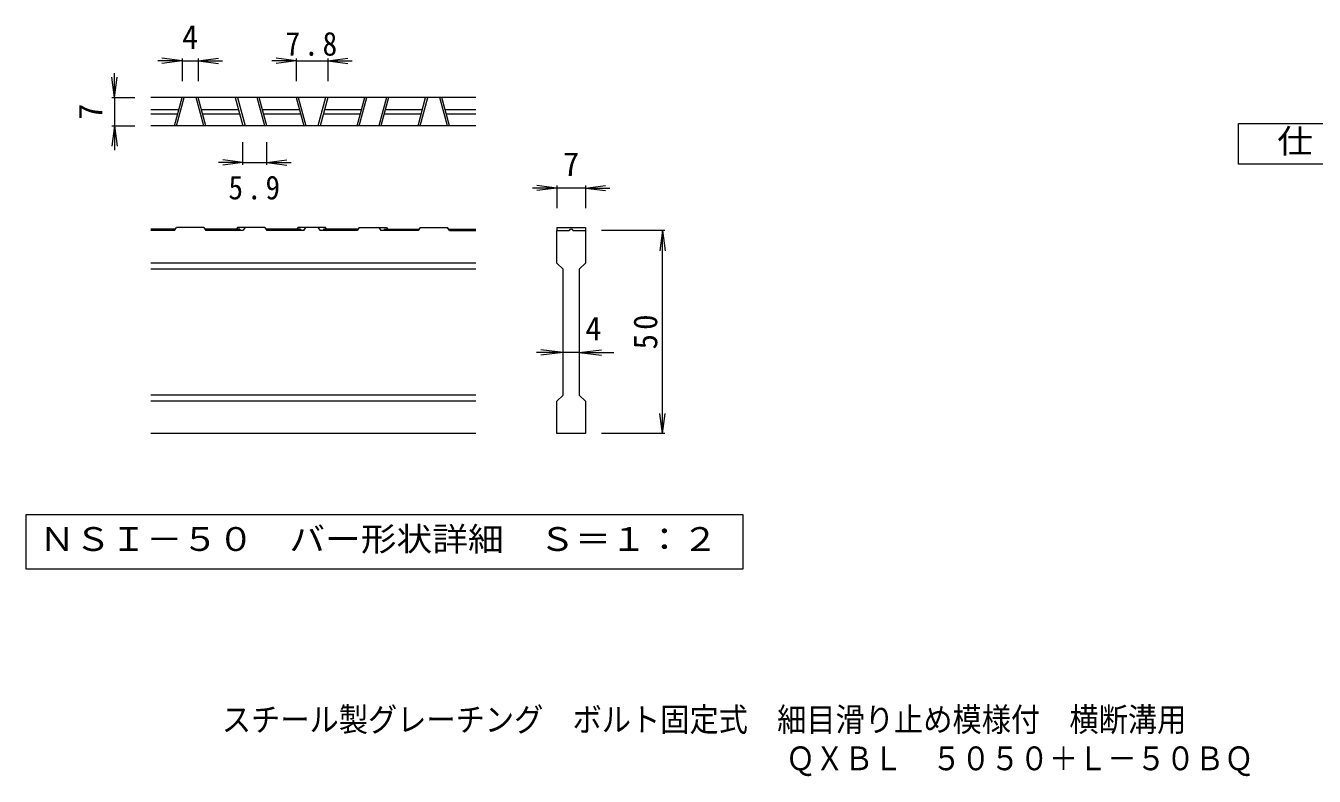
# Model space of a CAD drawing. Units: millimetres on the paper, enlarged 5 times, with parts at other scales. Extents: x -900 to 863, y -688 to 666.
# Drawn here: x -552 to 241, y -688 to -226 of the extents above; entities that cross this region are included whole.
import ezdxf
from ezdxf.enums import TextEntityAlignment as Align

# ---------------------------------------------------------------- set-up
doc = ezdxf.new("R2010")
doc.units = ezdxf.units.MM
doc.header["$LTSCALE"] = 5
for name, color, linetype, lineweight in [('D-0', 7, 'Continuous', 9), ('D-2', 3, 'Continuous', 9), ('D-4', 7, 'Continuous', 9), ('F-4_F-4ﾚｲﾔ', 2, 'Continuous', 9)]:
    doc.layers.add(name, color=color, linetype=linetype, lineweight=lineweight)
doc.layers.add('F-0_F-0ﾚｲﾔ', color=2, linetype='Continuous')
doc.styles.add('ＭＳ ゴシック', font='')
doc.styles.get('ＭＳ ゴシック').set_extended_font_data('MS Gothic')

msp = doc.modelspace()

# ---------------------------------------------------------------- linework, layer by layer
at = {"layer": 'D-0'}
msp.add_lwpolyline([(-552.227, -527.456), (-552.227, -560.682), (-110.573, -560.682), (-110.573, -527.456)], close=True, dxfattribs=at)
at = {"layer": 'D-2'}
for p, q in [((-275.15, -270.456), (-475.15, -270.456)), ((-460.697, -287.956), (-456.007, -270.456)), ((-459.403, -287.956), (-454.713, -270.456)), ((-442.612, -287.956), (-447.302, -270.456)), ((-441.318, -287.956), (-446.007, -270.456)), ((-423.197, -270.456), (-418.507, -287.956)), ((-421.903, -270.456), (-417.213, -287.956)), ((-405.112, -287.956), (-409.802, -270.456)), ((-403.818, -287.956), (-408.507, -270.456)), ((-385.697, -270.456), (-381.008, -287.956)), ((-384.403, -270.456), (-379.713, -287.956)), ((-367.612, -270.456), (-372.302, -287.956)), ((-366.318, -270.456), (-371.008, -287.956)), ((-348.197, -287.956), (-343.508, -270.456)), ((-346.903, -287.956), (-342.213, -270.456)), ((-330.112, -270.456), (-334.802, -287.956)), ((-328.818, -270.456), (-333.508, -287.956)), ((-310.697, -287.956), (-306.008, -270.456)), ((-309.403, -287.956), (-304.713, -270.456)), ((-292.612, -287.956), (-297.302, -270.456)), ((-291.318, -287.956), (-296.008, -270.456)), ((-475.15, -277.956), (-458.017, -277.956)), ((-475.15, -280.456), (-458.687, -280.456)), ((-443.998, -277.956), (-421.187, -277.956)), ((-443.328, -280.456), (-420.517, -280.456)), ((-406.498, -277.956), (-383.687, -277.956)), ((-405.828, -280.456), (-383.017, -280.456)), ((-368.998, -280.456), (-346.187, -280.456)), ((-368.328, -277.956), (-345.517, -277.956)), ((-331.498, -280.456), (-308.687, -280.456)), ((-330.828, -277.956), (-308.017, -277.956)), ((-293.998, -277.956), (-275.15, -277.956)), ((-293.328, -280.456), (-275.15, -280.456)), ((-275.15, -287.956), (-475.15, -287.956)), ((-460.05, -351.456), (-475.15, -351.456)), ((-460.697, -352.456), (-475.15, -352.456)), ((-460.697, -352.456), (-459.403, -350.456)), ((-442.612, -350.456), (-459.403, -350.456)), ((-442.612, -350.456), (-441.318, -352.456)), ((-420.517, -351.456), (-441.965, -351.456)), ((-418.507, -352.456), (-441.318, -352.456)), ((-421.903, -350.456), (-422.55, -351.456)), ((-405.112, -350.456), (-421.903, -350.456)), ((-420.517, -351.456), (-420.517, -352.456)), ((-417.213, -350.456), (-418.507, -352.456)), ((-405.112, -350.456), (-403.818, -352.456)), ((-383.017, -351.456), (-404.465, -351.456)), ((-381.008, -352.456), (-403.818, -352.456)), ((-385.05, -351.456), (-384.403, -350.456)), ((-367.612, -350.456), (-384.403, -350.456)), ((-383.017, -351.456), (-383.017, -352.456)), ((-381.008, -352.456), (-379.713, -350.456)), ((-372.302, -350.456), (-371.008, -352.456)), ((-348.197, -352.456), (-371.008, -352.456)), ((-368.998, -351.456), (-368.998, -352.456)), ((-347.55, -351.456), (-368.998, -351.456)), ((-366.965, -351.456), (-367.612, -350.456)), ((-346.903, -350.456), (-348.197, -352.456)), ((-346.903, -350.456), (-330.112, -350.456)), ((-334.802, -350.456), (-333.508, -352.456)), ((-310.697, -352.456), (-333.508, -352.456)), ((-331.498, -351.456), (-310.05, -351.456)), ((-331.498, -351.456), (-331.498, -352.456)), ((-330.112, -350.456), (-329.465, -351.456)), ((-309.403, -350.456), (-310.697, -352.456)), ((-309.403, -350.456), (-292.612, -350.456)), ((-291.318, -352.456), (-292.612, -350.456)), ((-291.965, -351.456), (-275.15, -351.456)), ((-291.318, -352.456), (-275.15, -352.456)), ((-225.15, -350.456), (-225.15, -352.456)), ((-225.15, -372.456), (-225.15, -352.456)), ((-225.15, -352.456), (-217.65, -352.456)), ((-216.425, -351.456), (-216.375, -351.456)), ((-215.15, -352.456), (-207.65, -352.456)), ((-207.65, -352.456), (-207.65, -372.456)), ((-275.15, -372.456), (-475.15, -372.456)), ((-225.15, -372.456), (-221.4, -376.206)), ((-211.4, -376.206), (-207.65, -372.456)), ((-275.15, -376.206), (-475.15, -376.206)), ((-221.4, -453.706), (-221.4, -376.206)), ((-211.4, -376.206), (-211.4, -453.706)), ((-275.15, -453.706), (-475.15, -453.706)), ((-275.15, -457.456), (-475.15, -457.456)), ((-225.15, -457.456), (-221.4, -453.706)), ((-225.15, -477.456), (-225.15, -457.456)), ((-211.4, -453.706), (-207.65, -457.456)), ((-207.65, -457.456), (-207.65, -477.456)), ((-275.15, -477.456), (-475.15, -477.456)), ((-207.65, -477.456), (-225.15, -477.456))]:
    msp.add_line(p, q, dxfattribs=at)
msp.add_lwpolyline([(-225.15, -350.456), (-207.65, -350.456), (-207.65, -352.456)], dxfattribs=at)
for centre, start, end in [((-216.425, -352.706), 90, 168.46303), ((-216.375, -352.706), 11.53696, 90)]:
    msp.add_arc(centre, 1.25, start, end, dxfattribs=at)
at = {"layer": 'D-4'}
for p, q in [((-456.007, -247.956), (-471.007, -247.956)), ((-456.007, -247.956), (-468.401, -246.324)), ((-456.007, -247.956), (-468.401, -249.587)), ((-456.007, -246.456), (-456.007, -260.456)), ((-456.007, -247.956), (-446.007, -247.956)), ((-446.007, -247.956), (-433.614, -246.324)), ((-446.007, -246.456), (-446.007, -260.456)), ((-446.007, -247.956), (-433.614, -249.587)), ((-446.007, -247.956), (-431.007, -247.956)), ((-385.697, -247.956), (-400.697, -247.956)), ((-385.697, -247.956), (-398.09, -246.324)), ((-385.697, -247.956), (-398.09, -249.587)), ((-385.697, -246.456), (-385.697, -260.456)), ((-385.697, -247.956), (-366.318, -247.956)), ((-366.318, -247.956), (-353.925, -246.324)), ((-366.318, -246.456), (-366.318, -260.456)), ((-366.318, -247.956), (-353.925, -249.587)), ((-366.318, -247.956), (-351.318, -247.956)), ((-497.65, -270.456), (-499.282, -258.063)), ((-497.65, -270.456), (-497.65, -255.456)), ((-497.65, -270.456), (-496.019, -258.063)), ((-499.15, -270.456), (-485.15, -270.456)), ((-497.65, -270.456), (-497.65, -287.956)), ((-497.65, -287.956), (-499.282, -300.349)), ((-499.15, -287.956), (-485.15, -287.956)), ((-497.65, -287.956), (-496.019, -300.349)), ((-497.65, -287.956), (-497.65, -302.956)), ((-418.507, -311.956), (-418.507, -297.956)), ((-403.818, -311.956), (-403.818, -297.956)), ((-418.507, -310.456), (-430.901, -308.824)), ((-418.507, -310.456), (-433.507, -310.456)), ((-418.507, -310.456), (-430.901, -312.087)), ((-403.818, -310.456), (-391.425, -312.087)), ((-403.818, -310.456), (-388.818, -310.456)), ((-225.15, -326.206), (-237.543, -324.574)), ((-225.15, -324.706), (-225.15, -338.706)), ((-207.65, -326.206), (-195.257, -324.574)), ((-207.65, -324.706), (-207.65, -338.706)), ((-225.15, -326.206), (-240.15, -326.206)), ((-225.15, -326.206), (-237.543, -327.838)), ((-207.65, -326.206), (-225.15, -326.206)), ((-207.65, -326.206), (-195.257, -327.838)), ((-207.65, -326.206), (-192.65, -326.206)), ((-158.65, -352.456), (-197.65, -352.456)), ((-160.15, -352.456), (-161.782, -364.849)), ((-160.15, -352.456), (-158.519, -364.849)), ((-160.15, -477.456), (-160.15, -352.456)), ((-221.4, -427.456), (-237.65, -427.456)), ((-221.4, -427.456), (-235.043, -425.824)), ((-221.4, -427.456), (-235.043, -429.087)), ((-211.4, -427.456), (-221.4, -427.456)), ((-211.4, -427.456), (-197.757, -425.824)), ((-211.4, -427.456), (-197.757, -429.087)), ((-211.4, -427.456), (-190.15, -427.456)), ((-160.15, -477.456), (-161.782, -465.063)), ((-160.15, -477.456), (-158.519, -465.063)), ((-158.65, -477.456), (-197.65, -477.456))]:
    msp.add_line(p, q, dxfattribs=at)
msp.add_lwpolyline([(-418.507, -310.456), (-403.818, -310.456), (-391.425, -308.824)], dxfattribs=at)
at = {"layer": 'F-4_F-4ﾚｲﾔ'}
msp.add_lwpolyline([(194.592, -311.546), (194.592, -286.546), (307.093, -286.546), (307.093, -311.546)], close=True, dxfattribs=at)

# ---------------------------------------------------------------- texts
at = {"layer": 'D-0', "color": 2, "style": 'ＭＳ ゴシック', "width": 1.1}
msp.add_text('ＮＳＩ－５０\u3000バー形状詳細\u3000Ｓ＝１：２', height=14.66, dxfattribs=at).set_placement((-543.9, -554.069), align=Align.BOTTOM_LEFT)
at = {"layer": 'D-4', "color": 2, "style": 'ＭＳ ゴシック'}
for s, p in [('4', (-456.007, -244.956)), ('7', (-221.4, -323.206)), ('4', (-207.65, -424.456))]:
    msp.add_text(s, height=14.66, dxfattribs=at).set_placement(p, align=Align.BOTTOM_LEFT)
msp.add_text('7', height=14.66, rotation=90, dxfattribs=at).set_placement((-500.65, -284.206), align=Align.BOTTOM_LEFT)
at = {"layer": 'D-4', "color": 2, "char_height": 14.66, "attachment_point": 7, "style": 'ＭＳ ゴシック'}
for s, insert in [('\\T1.27;\\W0.9;7.8', (-392.257, -244.956)), ('\\T1.27;\\W0.9;5.9', (-427.413, -333.456))]:
    msp.add_mtext(s, dxfattribs=dict(at, insert=insert))
at = {"layer": 'D-4', "color": 2, "insert": (-163.15, -425.581), "char_height": 14.66, "attachment_point": 7, "rotation": 90, "style": 'ＭＳ ゴシック'}
msp.add_mtext('\\T1.27;\\W0.95;50', dxfattribs=at)
at = {"layer": 'F-0_F-0ﾚｲﾔ', "style": 'ＭＳ ゴシック', "width": 0.9}
for s, p in [('スチール製グレーチング\u3000ボルト固定式\u3000細目滑り止め模様付\u3000横断溝用', (-431.499, -665.206)), ('ＱＸＢＬ\u3000５０５０＋Ｌ－５０ＢＱ', (-84.196, -689.102))]:
    msp.add_text(s, height=14.66, dxfattribs=at).set_placement(p, align=Align.BOTTOM_LEFT)
at = {"layer": 'F-4_F-4ﾚｲﾔ', "style": 'ＭＳ ゴシック', "width": 1.1}
msp.add_text('仕\u3000様', height=14.66, dxfattribs=at).set_placement((218.343, -309.046), align=Align.BOTTOM_LEFT)

doc.saveas('drawing.dxf')
